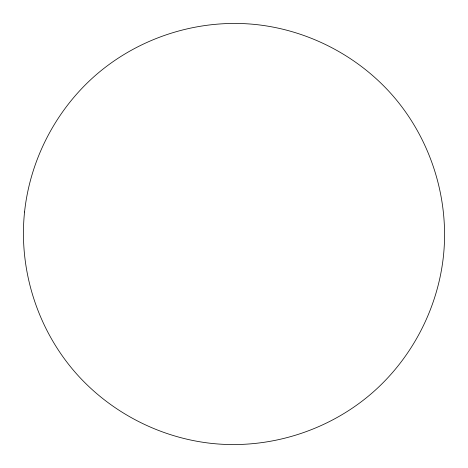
<?xml version="1.0" encoding="UTF-8"?>
<svg xmlns="http://www.w3.org/2000/svg" width="468" height="468" viewBox="0 0 468 468"><rect width="100%" height="100%" fill="white"/><g stroke="black" fill="none" stroke-linecap="round" stroke-linejoin="round"><path stroke-width="0.7" d="M24.552 211.986C18.381 270.615 38.037 331.116 77.495 374.921C112.057 413.162 160.729 437.96 211.986 443.448C270.615 449.619 331.116 429.963 374.921 390.505C413.162 355.943 437.96 307.271 443.448 256.014C449.619 197.385 429.963 136.884 390.505 93.079C355.943 54.838 307.271 30.04 256.014 24.552C197.385 18.381 136.884 38.037 93.079 77.495C54.838 112.057 30.04 160.729 24.552 211.986"/></g></svg>
